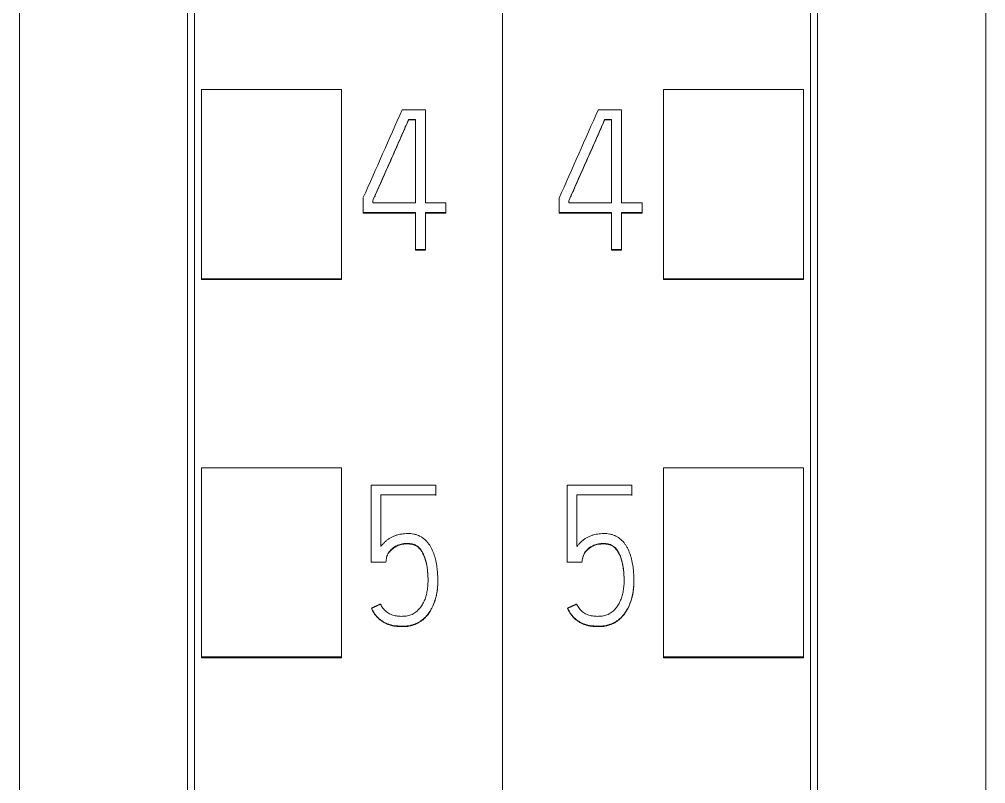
# Model space of a CAD drawing. Header units: millimetres. Extents: x 4134 to 7422, y 1400 to 3585.
# Drawn here: x 6070.55 to 6084.35, y 3271.34 to 3282.25 of the extents above; entities that cross this region are included whole.
import ezdxf

# ---------------------------------------------------------------- set-up
doc = ezdxf.new("R2010")
doc.units = ezdxf.units.MM
doc.layers.add('000-PI-Oprema', color=30, linetype='Continuous', lineweight=5)

# ---------------------------------------------------------------- blocks, each defined once
blk = doc.blocks.new('S7-1500 DQ HF - 6ES7522-1BL01-0AB0')
at = {"layer": '000-PI-Oprema', "color": 0, "linetype": 'ByBlock', "lineweight": 0}
for p, q in [((0, 134.681), (0, 21.262)), ((34.8, 134.681), (34.8, 21.262)), ((4.4, 132.4), (4.4, 23.585)), ((30.4, 23.585), (30.4, 132.4)), ((2.3, 52.761), (2.3, 55.462)), ((4.3, 55.462), (2.3, 55.462)), ((4.3, 52.761), (4.3, 55.462)), ((30.5, 52.761), (30.5, 55.462)), ((30.5, 55.462), (32.5, 55.462)), ((32.5, 52.761), (32.5, 55.462)), ((1.368, 55.175), (1.698, 55.175)), ((1.698, 55.175), (1.698, 53.844)), ((33.368, 55.175), (33.698, 55.175)), ((33.698, 55.175), (33.698, 53.844)), ((1.46, 55.036), (1.46, 55.03)), ((1.557, 55.036), (1.46, 55.036)), ((1.46, 55.03), (1.557, 55.03)), ((1.557, 53.844), (1.557, 55.036)), ((33.46, 55.036), (33.46, 55.03)), ((33.557, 55.036), (33.46, 55.036)), ((33.46, 55.03), (33.557, 55.03)), ((33.557, 53.844), (33.557, 55.036)), ((0.808, 53.705), (0.808, 53.911)), ((0.946, 53.88), (0.946, 53.844)), ((0.946, 53.844), (1.557, 53.844)), ((1.698, 53.844), (1.992, 53.844)), ((1.992, 53.844), (1.992, 53.705)), ((32.808, 53.705), (32.808, 53.911)), ((32.946, 53.88), (32.946, 53.844)), ((32.946, 53.844), (33.557, 53.844)), ((33.698, 53.844), (33.992, 53.844)), ((33.992, 53.844), (33.992, 53.705)), ((0.808, 53.705), (0.808, 53.699)), ((1.557, 53.705), (0.808, 53.705)), ((0.808, 53.699), (1.557, 53.699)), ((1.557, 53.176), (1.557, 53.705)), ((1.698, 53.705), (1.698, 53.176)), ((1.992, 53.705), (1.698, 53.705)), ((1.698, 53.699), (1.992, 53.699)), ((1.992, 53.705), (1.992, 53.699)), ((32.808, 53.705), (32.808, 53.699)), ((33.557, 53.705), (32.808, 53.705)), ((32.808, 53.699), (33.557, 53.699)), ((33.557, 53.176), (33.557, 53.705)), ((33.698, 53.705), (33.698, 53.176)), ((33.992, 53.705), (33.698, 53.705)), ((33.698, 53.699), (33.992, 53.699)), ((33.992, 53.705), (33.992, 53.699)), ((1.557, 53.176), (1.557, 53.17)), ((1.698, 53.176), (1.557, 53.176)), ((1.557, 53.17), (1.698, 53.17)), ((1.698, 53.176), (1.698, 53.17)), ((33.698, 53.176), (33.557, 53.176)), ((33.557, 53.176), (33.557, 53.17)), ((33.557, 53.17), (33.698, 53.17)), ((33.698, 53.176), (33.698, 53.17)), ((2.3, 52.75), (2.3, 52.761)), ((4.3, 52.761), (2.3, 52.761)), ((4.3, 52.75), (2.3, 52.75)), ((4.3, 52.75), (4.3, 52.761)), ((30.5, 52.75), (30.5, 52.761)), ((30.5, 52.761), (32.5, 52.761)), ((30.5, 52.75), (32.5, 52.75)), ((32.5, 52.75), (32.5, 52.761)), ((2.3, 47.36), (2.3, 50.061)), ((4.3, 50.061), (2.3, 50.061)), ((4.3, 47.36), (4.3, 50.061)), ((30.5, 47.36), (30.5, 50.061)), ((30.5, 50.061), (32.5, 50.061)), ((32.5, 47.36), (32.5, 50.061)), ((0.924, 49.813), (0.924, 48.714)), ((1.848, 49.813), (0.924, 49.813)), ((1.848, 49.674), (1.848, 49.813)), ((32.924, 49.813), (32.924, 48.714)), ((33.848, 49.813), (32.924, 49.813)), ((33.848, 49.674), (33.848, 49.813)), ((1.063, 48.936), (1.063, 49.674)), ((1.063, 49.674), (1.848, 49.674)), ((1.848, 49.674), (1.848, 49.668)), ((33.063, 48.936), (33.063, 49.674)), ((33.063, 49.674), (33.848, 49.674)), ((33.848, 49.674), (33.848, 49.668)), ((0.924, 48.714), (0.924, 48.708)), ((0.924, 48.714), (1.135, 48.714)), ((1.135, 48.714), (1.135, 48.708)), ((32.924, 48.714), (32.924, 48.708)), ((32.924, 48.714), (33.135, 48.714)), ((1.876, 48.449), (1.876, 48.455)), ((33.876, 48.449), (33.876, 48.455)), ((0.93, 48.057), (0.93, 48.051)), ((32.93, 48.057), (32.93, 48.051)), ((2.3, 47.35), (2.3, 47.36)), ((4.3, 47.36), (2.3, 47.36)), ((4.3, 47.35), (2.3, 47.35)), ((4.3, 47.35), (4.3, 47.36)), ((30.5, 47.35), (30.5, 47.36)), ((30.5, 47.36), (32.5, 47.36)), ((30.5, 47.35), (32.5, 47.35)), ((32.5, 47.35), (32.5, 47.36))]:
    blk.add_line(p, q, dxfattribs=at)
at = {"layer": '000-PI-Oprema', "color": 18, "linetype": 'ByBlock', "lineweight": 0, "true_color": 0x000000}
blk.add_ellipse((11.065, 14.809), major_axis=(443.484, 1002.434), ratio=0.022999, start_param=1.540694, end_param=1.541956, dxfattribs=at)
at = {"layer": '000-PI-Oprema', "color": 0, "linetype": 'ByBlock', "lineweight": 0}
blk.add_ellipse((43.198, 14.283), major_axis=(446.41, 1009.074), ratio=0.023151, start_param=1.540505, end_param=1.541759, dxfattribs=at)
for points, knots in [([(4.5, 132.586), (4.5, 129.542), (4.5, 119.972), (4.5, 105.802), (4.5, 91.235), (4.5, 77.025), (4.5, 62.731), (4.5, 47.245), (4.5, 34.605), (4.5, 26.64), (4.5, 23.299)], [0, 0, 0, 0, 0.083934, 0.263736, 0.389889, 0.484142, 0.653794, 0.78188, 0.908517, 1, 1, 1, 1]), ([(30.3, 23.299), (30.3, 26.64), (30.3, 34.605), (30.3, 47.245), (30.3, 62.731), (30.3, 77.025), (30.3, 91.235), (30.3, 105.802), (30.3, 119.972), (30.3, 129.542), (30.3, 132.586)], [0, 0, 0, 0, 0.091483, 0.21812, 0.346206, 0.515858, 0.610111, 0.736264, 0.916066, 1, 1, 1, 1]), ([(6.9, 129.52), (6.9, 127.497), (6.9, 118.948), (6.9, 105.802), (6.9, 91.235), (6.9, 77.025), (6.9, 62.731), (6.9, 47.245), (6.9, 34.486), (6.9, 25.605), (6.9, 21.348), (6.9, 20.55)], [0, 0, 0, 0, 0.055935, 0.236292, 0.362833, 0.457376, 0.627551, 0.756032, 0.883059, 0.978086, 1, 1, 1, 1]), ([(27.9, 129.52), (27.9, 127.497), (27.9, 118.948), (27.9, 105.802), (27.9, 91.235), (27.9, 77.025), (27.9, 62.731), (27.9, 47.245), (27.9, 34.486), (27.9, 25.605), (27.9, 21.348), (27.9, 20.55)], [0, 0, 0, 0, 0.055935, 0.236292, 0.362833, 0.457376, 0.627551, 0.756032, 0.883059, 0.978086, 1, 1, 1, 1]), ([(1.46, 55.036), (1.449, 55.012), (1.439, 54.988), (1.417, 54.94), (1.407, 54.916), (1.375, 54.843), (1.354, 54.795), (1.311, 54.698), (1.29, 54.65), (1.247, 54.554), (1.226, 54.506), (1.183, 54.409), (1.162, 54.361), (1.119, 54.265), (1.097, 54.217), (1.055, 54.121), (1.033, 54.072), (1.001, 54), (0.99, 53.976), (0.974, 53.94), (0.968, 53.928), (0.958, 53.904), (0.952, 53.892), (0.946, 53.88)], [0, 0, 0, 0, 0.0625, 0.0625, 0.125, 0.125, 0.25, 0.25, 0.375, 0.375, 0.5, 0.5, 0.625, 0.625, 0.75, 0.75, 0.875, 0.875, 0.9375, 0.9375, 0.96875, 0.96875, 1, 1, 1, 1]), ([(0.946, 53.874), (0.952, 53.886), (0.958, 53.898), (0.968, 53.922), (0.974, 53.934), (0.99, 53.97), (1.001, 53.994), (1.033, 54.066), (1.055, 54.114), (1.097, 54.211), (1.119, 54.259), (1.162, 54.355), (1.183, 54.403), (1.226, 54.5), (1.247, 54.548), (1.29, 54.644), (1.311, 54.692), (1.354, 54.789), (1.375, 54.837), (1.407, 54.909), (1.417, 54.934), (1.439, 54.982), (1.449, 55.006), (1.46, 55.03)], [0, 0, 0, 0, 0.03125, 0.03125, 0.0625, 0.0625, 0.125, 0.125, 0.25, 0.25, 0.375, 0.375, 0.5, 0.5, 0.625, 0.625, 0.75, 0.75, 0.875, 0.875, 0.9375, 0.9375, 1, 1, 1, 1]), ([(33.46, 55.036), (33.449, 55.012), (33.439, 54.988), (33.417, 54.94), (33.407, 54.916), (33.375, 54.843), (33.354, 54.795), (33.311, 54.698), (33.29, 54.65), (33.247, 54.554), (33.226, 54.506), (33.183, 54.409), (33.162, 54.361), (33.119, 54.265), (33.097, 54.217), (33.055, 54.121), (33.033, 54.072), (33.001, 54), (32.99, 53.976), (32.974, 53.94), (32.968, 53.928), (32.958, 53.904), (32.952, 53.892), (32.946, 53.88)], [0, 0, 0, 0, 0.0625, 0.0625, 0.125, 0.125, 0.25, 0.25, 0.375, 0.375, 0.5, 0.5, 0.625, 0.625, 0.75, 0.75, 0.875, 0.875, 0.9375, 0.9375, 0.96875, 0.96875, 1, 1, 1, 1]), ([(32.946, 53.874), (32.952, 53.886), (32.958, 53.898), (32.968, 53.922), (32.974, 53.934), (32.99, 53.97), (33.001, 53.994), (33.033, 54.066), (33.055, 54.114), (33.097, 54.211), (33.119, 54.259), (33.162, 54.355), (33.183, 54.403), (33.226, 54.5), (33.247, 54.548), (33.29, 54.644), (33.311, 54.692), (33.354, 54.789), (33.375, 54.837), (33.407, 54.909), (33.417, 54.934), (33.439, 54.982), (33.449, 55.006), (33.46, 55.03)], [0, 0, 0, 0, 0.03125, 0.03125, 0.0625, 0.0625, 0.125, 0.125, 0.25, 0.25, 0.375, 0.375, 0.5, 0.5, 0.625, 0.625, 0.75, 0.75, 0.875, 0.875, 0.9375, 0.9375, 1, 1, 1, 1]), ([(0.93, 48.057), (0.942, 48.031), (0.956, 48.005), (0.98, 47.969), (0.988, 47.958), (1.007, 47.935), (1.018, 47.925), (1.039, 47.905), (1.05, 47.896), (1.073, 47.879), (1.085, 47.871), (1.11, 47.856), (1.123, 47.849), (1.15, 47.836), (1.163, 47.831), (1.191, 47.822), (1.205, 47.818), (1.233, 47.811), (1.248, 47.808), (1.277, 47.804), (1.291, 47.803), (1.313, 47.802), (1.32, 47.801), (1.335, 47.8), (1.342, 47.8), (1.364, 47.799), (1.379, 47.799), (1.408, 47.8), (1.423, 47.801), (1.452, 47.804), (1.466, 47.807), (1.495, 47.813), (1.51, 47.817), (1.551, 47.83), (1.578, 47.842), (1.617, 47.864), (1.629, 47.872), (1.653, 47.889), (1.664, 47.898), (1.686, 47.918), (1.697, 47.928), (1.717, 47.949), (1.727, 47.961), (1.753, 47.996), (1.769, 48.02), (1.79, 48.059), (1.797, 48.072), (1.809, 48.098), (1.815, 48.112), (1.831, 48.153), (1.84, 48.181), (1.855, 48.237), (1.861, 48.266), (1.867, 48.309), (1.869, 48.323), (1.872, 48.352), (1.873, 48.367), (1.876, 48.411), (1.876, 48.44), (1.875, 48.499), (1.873, 48.557), (1.868, 48.615), (1.86, 48.673), (1.855, 48.702), (1.846, 48.745), (1.842, 48.759), (1.835, 48.788), (1.83, 48.802), (1.817, 48.844), (1.806, 48.871), (1.786, 48.911), (1.779, 48.924), (1.765, 48.949), (1.757, 48.961), (1.731, 48.997), (1.712, 49.019), (1.667, 49.058), (1.643, 49.074), (1.603, 49.094), (1.589, 49.1), (1.561, 49.109), (1.547, 49.112), (1.518, 49.118), (1.503, 49.12), (1.474, 49.122), (1.459, 49.122), (1.429, 49.122), (1.415, 49.121), (1.386, 49.119), (1.371, 49.117), (1.342, 49.113), (1.328, 49.11), (1.299, 49.103), (1.285, 49.098), (1.257, 49.089), (1.243, 49.083), (1.217, 49.071), (1.204, 49.064), (1.179, 49.048), (1.166, 49.04), (1.143, 49.022), (1.132, 49.013), (1.11, 48.993), (1.1, 48.982), (1.081, 48.96), (1.071, 48.949), (1.063, 48.936)], [0, 0, 0, 0, 0.03125, 0.03125, 0.046875, 0.046875, 0.0625, 0.0625, 0.078125, 0.078125, 0.09375, 0.09375, 0.109375, 0.109375, 0.125, 0.125, 0.140625, 0.140625, 0.15625, 0.15625, 0.171875, 0.171875, 0.179688, 0.179688, 0.1875, 0.1875, 0.203125, 0.203125, 0.21875, 0.21875, 0.234375, 0.234375, 0.25, 0.25, 0.28125, 0.28125, 0.296875, 0.296875, 0.3125, 0.3125, 0.328125, 0.328125, 0.34375, 0.34375, 0.375, 0.375, 0.390625, 0.390625, 0.40625, 0.40625, 0.4375, 0.4375, 0.46875, 0.46875, 0.484375, 0.484375, 0.5, 0.5, 0.53125, 0.53125, 0.5625, 0.59375, 0.59375, 0.625, 0.625, 0.640625, 0.640625, 0.65625, 0.65625, 0.6875, 0.6875, 0.703125, 0.703125, 0.71875, 0.71875, 0.75, 0.75, 0.78125, 0.78125, 0.796875, 0.796875, 0.8125, 0.8125, 0.828125, 0.828125, 0.84375, 0.84375, 0.859375, 0.859375, 0.875, 0.875, 0.890625, 0.890625, 0.90625, 0.90625, 0.921875, 0.921875, 0.9375, 0.9375, 0.953125, 0.953125, 0.96875, 0.96875, 0.984375, 0.984375, 1, 1, 1, 1]), ([(32.93, 48.057), (32.942, 48.031), (32.956, 48.005), (32.98, 47.969), (32.988, 47.958), (33.007, 47.935), (33.018, 47.925), (33.039, 47.905), (33.05, 47.896), (33.073, 47.879), (33.085, 47.871), (33.11, 47.856), (33.123, 47.849), (33.15, 47.836), (33.163, 47.831), (33.191, 47.822), (33.205, 47.818), (33.233, 47.811), (33.248, 47.808), (33.277, 47.804), (33.291, 47.803), (33.313, 47.802), (33.32, 47.801), (33.335, 47.8), (33.342, 47.8), (33.364, 47.799), (33.379, 47.799), (33.408, 47.8), (33.423, 47.801), (33.452, 47.804), (33.466, 47.807), (33.495, 47.813), (33.51, 47.817), (33.551, 47.83), (33.578, 47.842), (33.617, 47.864), (33.629, 47.872), (33.653, 47.889), (33.664, 47.898), (33.686, 47.918), (33.697, 47.928), (33.717, 47.949), (33.727, 47.961), (33.753, 47.996), (33.769, 48.02), (33.79, 48.059), (33.797, 48.072), (33.809, 48.098), (33.815, 48.112), (33.831, 48.153), (33.84, 48.181), (33.855, 48.237), (33.861, 48.266), (33.867, 48.309), (33.869, 48.323), (33.872, 48.352), (33.873, 48.367), (33.876, 48.411), (33.876, 48.44), (33.875, 48.499), (33.873, 48.557), (33.868, 48.615), (33.86, 48.673), (33.855, 48.702), (33.846, 48.745), (33.842, 48.759), (33.835, 48.788), (33.83, 48.802), (33.817, 48.844), (33.806, 48.871), (33.786, 48.911), (33.779, 48.924), (33.765, 48.949), (33.757, 48.961), (33.731, 48.997), (33.712, 49.019), (33.667, 49.058), (33.643, 49.074), (33.603, 49.094), (33.589, 49.1), (33.561, 49.109), (33.547, 49.112), (33.518, 49.118), (33.503, 49.12), (33.474, 49.122), (33.459, 49.122), (33.429, 49.122), (33.415, 49.121), (33.386, 49.119), (33.371, 49.117), (33.342, 49.113), (33.328, 49.11), (33.299, 49.103), (33.285, 49.098), (33.257, 49.089), (33.243, 49.083), (33.217, 49.071), (33.204, 49.064), (33.179, 49.048), (33.166, 49.04), (33.143, 49.022), (33.132, 49.013), (33.11, 48.993), (33.1, 48.982), (33.081, 48.96), (33.071, 48.949), (33.063, 48.936)], [0, 0, 0, 0, 0.03125, 0.03125, 0.046875, 0.046875, 0.0625, 0.0625, 0.078125, 0.078125, 0.09375, 0.09375, 0.109375, 0.109375, 0.125, 0.125, 0.140625, 0.140625, 0.15625, 0.15625, 0.171875, 0.171875, 0.179687, 0.179687, 0.1875, 0.1875, 0.203125, 0.203125, 0.21875, 0.21875, 0.234375, 0.234375, 0.25, 0.25, 0.28125, 0.28125, 0.296875, 0.296875, 0.3125, 0.3125, 0.328125, 0.328125, 0.34375, 0.34375, 0.375, 0.375, 0.390625, 0.390625, 0.40625, 0.40625, 0.4375, 0.4375, 0.46875, 0.46875, 0.484375, 0.484375, 0.5, 0.5, 0.53125, 0.53125, 0.5625, 0.59375, 0.59375, 0.625, 0.625, 0.640625, 0.640625, 0.65625, 0.65625, 0.6875, 0.6875, 0.703125, 0.703125, 0.71875, 0.71875, 0.75, 0.75, 0.78125, 0.78125, 0.796875, 0.796875, 0.8125, 0.8125, 0.828125, 0.828125, 0.84375, 0.84375, 0.859375, 0.859375, 0.875, 0.875, 0.890625, 0.890625, 0.90625, 0.90625, 0.921875, 0.921875, 0.9375, 0.9375, 0.953125, 0.953125, 0.96875, 0.96875, 0.984375, 0.984375, 1, 1, 1, 1]), ([(1.135, 48.714), (1.136, 48.738), (1.139, 48.761), (1.148, 48.794), (1.152, 48.805), (1.161, 48.826), (1.166, 48.837), (1.178, 48.856), (1.185, 48.865), (1.2, 48.883), (1.208, 48.891), (1.225, 48.907), (1.234, 48.914), (1.253, 48.928), (1.263, 48.934), (1.283, 48.945), (1.293, 48.951), (1.314, 48.96), (1.325, 48.963), (1.359, 48.973), (1.381, 48.978), (1.416, 48.98), (1.428, 48.981), (1.451, 48.981), (1.462, 48.98), (1.485, 48.978), (1.497, 48.976), (1.514, 48.973), (1.519, 48.971), (1.53, 48.968), (1.536, 48.966), (1.552, 48.96), (1.563, 48.955), (1.582, 48.943), (1.592, 48.936), (1.609, 48.921), (1.617, 48.912), (1.632, 48.894), (1.638, 48.885), (1.657, 48.855), (1.667, 48.835), (1.685, 48.792), (1.693, 48.77), (1.712, 48.704), (1.721, 48.659), (1.73, 48.591), (1.732, 48.568), (1.735, 48.522), (1.736, 48.499), (1.737, 48.43), (1.735, 48.384), (1.726, 48.316), (1.723, 48.293), (1.715, 48.26), (1.712, 48.248), (1.706, 48.226), (1.703, 48.215), (1.692, 48.182), (1.683, 48.16), (1.667, 48.129), (1.662, 48.119), (1.65, 48.099), (1.644, 48.089), (1.623, 48.061), (1.609, 48.044), (1.584, 48.019), (1.575, 48.012), (1.557, 47.997), (1.547, 47.991), (1.528, 47.978), (1.518, 47.973), (1.496, 47.963), (1.486, 47.959), (1.452, 47.949), (1.429, 47.945), (1.395, 47.942), (1.383, 47.941), (1.36, 47.94), (1.348, 47.94), (1.313, 47.941), (1.29, 47.944), (1.257, 47.951), (1.245, 47.954), (1.223, 47.961), (1.212, 47.965), (1.18, 47.98), (1.161, 47.992), (1.133, 48.013), (1.124, 48.021), (1.108, 48.037), (1.092, 48.055), (1.08, 48.074), (1.068, 48.094), (1.062, 48.105), (1.057, 48.115)], [0, 0, 0, 0, 0.03125, 0.03125, 0.046875, 0.046875, 0.0625, 0.0625, 0.078125, 0.078125, 0.09375, 0.09375, 0.109375, 0.109375, 0.125, 0.125, 0.140625, 0.140625, 0.15625, 0.15625, 0.1875, 0.1875, 0.203125, 0.203125, 0.21875, 0.21875, 0.234375, 0.234375, 0.242187, 0.242187, 0.25, 0.25, 0.265625, 0.265625, 0.28125, 0.28125, 0.296875, 0.296875, 0.3125, 0.3125, 0.34375, 0.34375, 0.375, 0.375, 0.4375, 0.4375, 0.46875, 0.46875, 0.5, 0.5, 0.5625, 0.5625, 0.59375, 0.59375, 0.609375, 0.609375, 0.625, 0.625, 0.65625, 0.65625, 0.671875, 0.671875, 0.6875, 0.6875, 0.71875, 0.71875, 0.734375, 0.734375, 0.75, 0.75, 0.765625, 0.765625, 0.78125, 0.78125, 0.8125, 0.8125, 0.828125, 0.828125, 0.84375, 0.84375, 0.875, 0.875, 0.890625, 0.890625, 0.90625, 0.90625, 0.9375, 0.9375, 0.953125, 0.953125, 0.96875, 0.984375, 0.984375, 1, 1, 1, 1]), ([(1.736, 48.451), (1.736, 48.457), (1.736, 48.463), (1.736, 48.492), (1.735, 48.514), (1.732, 48.56), (1.73, 48.583), (1.724, 48.628), (1.721, 48.651), (1.712, 48.697), (1.706, 48.719), (1.696, 48.752), (1.692, 48.763), (1.685, 48.785), (1.681, 48.796), (1.667, 48.828), (1.657, 48.849), (1.639, 48.878), (1.632, 48.887), (1.617, 48.906), (1.609, 48.914), (1.592, 48.93), (1.583, 48.937), (1.563, 48.949), (1.553, 48.954), (1.531, 48.962), (1.52, 48.965), (1.497, 48.97), (1.486, 48.972), (1.463, 48.974), (1.451, 48.975), (1.428, 48.975), (1.417, 48.974), (1.393, 48.972), (1.382, 48.971), (1.359, 48.967), (1.337, 48.961), (1.315, 48.954), (1.294, 48.945), (1.283, 48.94), (1.253, 48.922), (1.234, 48.909), (1.209, 48.886), (1.201, 48.877), (1.186, 48.86), (1.179, 48.85), (1.166, 48.831), (1.161, 48.821), (1.152, 48.799), (1.148, 48.788), (1.142, 48.766), (1.14, 48.755), (1.137, 48.732), (1.136, 48.72), (1.135, 48.708)], [0, 0, 0, 0, 0.015899, 0.015899, 0.077406, 0.077406, 0.138912, 0.138912, 0.200418, 0.200418, 0.261925, 0.261925, 0.292678, 0.292678, 0.323431, 0.323431, 0.384937, 0.384937, 0.41569, 0.41569, 0.446443, 0.446443, 0.477197, 0.477197, 0.50795, 0.50795, 0.538703, 0.538703, 0.569456, 0.569456, 0.600209, 0.600209, 0.630962, 0.630962, 0.661715, 0.661715, 0.692469, 0.723222, 0.723222, 0.753975, 0.753975, 0.815481, 0.815481, 0.846234, 0.846234, 0.876987, 0.876987, 0.907741, 0.907741, 0.938494, 0.938494, 0.969247, 0.969247, 1, 1, 1, 1]), ([(33.135, 48.714), (33.136, 48.738), (33.139, 48.761), (33.148, 48.794), (33.152, 48.805), (33.161, 48.827), (33.166, 48.837), (33.179, 48.856), (33.186, 48.866), (33.197, 48.879), (33.201, 48.883), (33.209, 48.892), (33.213, 48.896), (33.234, 48.915), (33.253, 48.929), (33.284, 48.946), (33.294, 48.951), (33.315, 48.96), (33.326, 48.964), (33.359, 48.974), (33.383, 48.978), (33.417, 48.981), (33.429, 48.981), (33.452, 48.981), (33.463, 48.98), (33.498, 48.977), (33.521, 48.972), (33.548, 48.962), (33.554, 48.959), (33.564, 48.954), (33.569, 48.951), (33.584, 48.942), (33.593, 48.935), (33.606, 48.924), (33.61, 48.92), (33.618, 48.911), (33.629, 48.898), (33.639, 48.884), (33.651, 48.864), (33.657, 48.854), (33.667, 48.833), (33.672, 48.823), (33.685, 48.791), (33.693, 48.769), (33.706, 48.725), (33.712, 48.703), (33.718, 48.669), (33.72, 48.658), (33.724, 48.635), (33.729, 48.601), (33.732, 48.567), (33.735, 48.521), (33.736, 48.498), (33.737, 48.43), (33.735, 48.385), (33.728, 48.328), (33.726, 48.316), (33.722, 48.294), (33.72, 48.282), (33.713, 48.248), (33.707, 48.226), (33.692, 48.182), (33.683, 48.161), (33.662, 48.119), (33.65, 48.099), (33.624, 48.062), (33.609, 48.044), (33.584, 48.02), (33.575, 48.012), (33.557, 47.998), (33.548, 47.991), (33.528, 47.979), (33.518, 47.973), (33.497, 47.963), (33.486, 47.959), (33.453, 47.949), (33.43, 47.945), (33.395, 47.942), (33.383, 47.941), (33.36, 47.94), (33.349, 47.94), (33.314, 47.941), (33.291, 47.944), (33.257, 47.951), (33.246, 47.954), (33.224, 47.961), (33.213, 47.965), (33.192, 47.975), (33.181, 47.98), (33.161, 47.992), (33.152, 47.999), (33.124, 48.02), (33.107, 48.036), (33.086, 48.064), (33.08, 48.074), (33.068, 48.094), (33.062, 48.105), (33.057, 48.115)], [0, 0, 0, 0, 0.03125, 0.03125, 0.046875, 0.046875, 0.0625, 0.0625, 0.078125, 0.078125, 0.085937, 0.085937, 0.09375, 0.09375, 0.125, 0.125, 0.140625, 0.140625, 0.15625, 0.15625, 0.1875, 0.1875, 0.203125, 0.203125, 0.21875, 0.21875, 0.25, 0.25, 0.257812, 0.257812, 0.265625, 0.265625, 0.28125, 0.28125, 0.289062, 0.289062, 0.296875, 0.3125, 0.3125, 0.328125, 0.328125, 0.34375, 0.34375, 0.375, 0.375, 0.40625, 0.40625, 0.421875, 0.421875, 0.4375, 0.46875, 0.46875, 0.5, 0.5, 0.5625, 0.5625, 0.578125, 0.578125, 0.59375, 0.59375, 0.625, 0.625, 0.65625, 0.65625, 0.6875, 0.6875, 0.71875, 0.71875, 0.734375, 0.734375, 0.75, 0.75, 0.765625, 0.765625, 0.78125, 0.78125, 0.8125, 0.8125, 0.828125, 0.828125, 0.84375, 0.84375, 0.875, 0.875, 0.890625, 0.890625, 0.90625, 0.90625, 0.921875, 0.921875, 0.9375, 0.9375, 0.96875, 0.96875, 0.984375, 0.984375, 1, 1, 1, 1]), ([(33.736, 48.45), (33.736, 48.456), (33.736, 48.461), (33.736, 48.488), (33.735, 48.511), (33.732, 48.557), (33.73, 48.579), (33.722, 48.647), (33.714, 48.692), (33.694, 48.759), (33.687, 48.781), (33.669, 48.823), (33.659, 48.844), (33.641, 48.874), (33.635, 48.883), (33.62, 48.902), (33.613, 48.911), (33.596, 48.927), (33.587, 48.934), (33.572, 48.944), (33.567, 48.947), (33.556, 48.952), (33.551, 48.954), (33.535, 48.961), (33.524, 48.964), (33.501, 48.969), (33.489, 48.971), (33.466, 48.974), (33.455, 48.974), (33.431, 48.975), (33.42, 48.974), (33.396, 48.973), (33.385, 48.971), (33.362, 48.967), (33.328, 48.959), (33.296, 48.946), (33.265, 48.929), (33.255, 48.923), (33.236, 48.909), (33.227, 48.902), (33.21, 48.887), (33.202, 48.878), (33.19, 48.865), (33.187, 48.861), (33.184, 48.857)], [0, 0, 0, 0, 0.015803, 0.015803, 0.087472, 0.087472, 0.159141, 0.159141, 0.30248, 0.30248, 0.374149, 0.374149, 0.445818, 0.445818, 0.481653, 0.481653, 0.517487, 0.517487, 0.553322, 0.553322, 0.571239, 0.571239, 0.589156, 0.589156, 0.624991, 0.624991, 0.660826, 0.660826, 0.69666, 0.69666, 0.732495, 0.732495, 0.768329, 0.768329, 0.804164, 0.875833, 0.875833, 0.911668, 0.911668, 0.947502, 0.947502, 0.983337, 0.983337, 1, 1, 1, 1]), ([(1.876, 48.449), (1.876, 48.428), (1.875, 48.406), (1.873, 48.356), (1.871, 48.327), (1.865, 48.284), (1.862, 48.269), (1.857, 48.24), (1.853, 48.226), (1.843, 48.183), (1.834, 48.155), (1.813, 48.1), (1.801, 48.074), (1.774, 48.021), (1.758, 47.996), (1.732, 47.961), (1.723, 47.95), (1.703, 47.928), (1.693, 47.917), (1.66, 47.887), (1.637, 47.87), (1.599, 47.847), (1.586, 47.841), (1.559, 47.828), (1.545, 47.823), (1.504, 47.808), (1.475, 47.801), (1.431, 47.795), (1.417, 47.794), (1.387, 47.793), (1.372, 47.793), (1.343, 47.794), (1.329, 47.795), (1.299, 47.796), (1.285, 47.797), (1.255, 47.801), (1.241, 47.803), (1.212, 47.81), (1.198, 47.814), (1.17, 47.823), (1.156, 47.828), (1.129, 47.84), (1.116, 47.846), (1.09, 47.861), (1.078, 47.87), (1.054, 47.887), (1.042, 47.896), (1.02, 47.916), (1.01, 47.926), (0.991, 47.948), (0.982, 47.96), (0.956, 47.998), (0.942, 48.024), (0.93, 48.051)], [0, 0, 0, 0, 0.044434, 0.044434, 0.104157, 0.104157, 0.134018, 0.134018, 0.16388, 0.16388, 0.223602, 0.223602, 0.283325, 0.283325, 0.343048, 0.343048, 0.37291, 0.37291, 0.402771, 0.402771, 0.462494, 0.462494, 0.492355, 0.492355, 0.522217, 0.522217, 0.58194, 0.58194, 0.611801, 0.611801, 0.641663, 0.641663, 0.671524, 0.671524, 0.701386, 0.701386, 0.731247, 0.731247, 0.761108, 0.761108, 0.79097, 0.79097, 0.820831, 0.820831, 0.850693, 0.850693, 0.880554, 0.880554, 0.910416, 0.910416, 0.940277, 0.940277, 1, 1, 1, 1]), ([(33.876, 48.449), (33.876, 48.428), (33.875, 48.406), (33.873, 48.356), (33.871, 48.327), (33.865, 48.284), (33.862, 48.269), (33.857, 48.24), (33.853, 48.226), (33.843, 48.183), (33.834, 48.155), (33.813, 48.1), (33.801, 48.074), (33.774, 48.021), (33.758, 47.996), (33.732, 47.961), (33.723, 47.95), (33.703, 47.928), (33.693, 47.917), (33.66, 47.887), (33.637, 47.87), (33.599, 47.847), (33.586, 47.841), (33.559, 47.828), (33.545, 47.823), (33.504, 47.808), (33.475, 47.801), (33.431, 47.795), (33.417, 47.794), (33.387, 47.793), (33.372, 47.793), (33.343, 47.794), (33.329, 47.795), (33.299, 47.796), (33.285, 47.797), (33.255, 47.801), (33.241, 47.803), (33.212, 47.81), (33.198, 47.814), (33.17, 47.823), (33.156, 47.828), (33.129, 47.84), (33.116, 47.846), (33.09, 47.861), (33.078, 47.87), (33.054, 47.887), (33.042, 47.896), (33.02, 47.916), (33.01, 47.926), (32.991, 47.948), (32.982, 47.96), (32.956, 47.998), (32.942, 48.024), (32.93, 48.051)], [0, 0, 0, 0, 0.044434, 0.044434, 0.104157, 0.104157, 0.134018, 0.134018, 0.16388, 0.16388, 0.223602, 0.223602, 0.283325, 0.283325, 0.343048, 0.343048, 0.37291, 0.37291, 0.402771, 0.402771, 0.462494, 0.462494, 0.492355, 0.492355, 0.522217, 0.522217, 0.58194, 0.58194, 0.611801, 0.611801, 0.641663, 0.641663, 0.671524, 0.671524, 0.701386, 0.701386, 0.731247, 0.731247, 0.761108, 0.761108, 0.79097, 0.79097, 0.820831, 0.820831, 0.850693, 0.850693, 0.880554, 0.880554, 0.910416, 0.910416, 0.940277, 0.940277, 1, 1, 1, 1])]:
    blk.add_open_spline(points, degree=3, knots=knots, dxfattribs=at)
for points, weights in [([(1.057, 48.115), (0.994, 48.086), (0.93, 48.057)], [0.500000107308, 0.499999892692, 0.500000107308]), ([(33.057, 48.115), (32.994, 48.086), (32.93, 48.057)], [0.499999869056, 0.500000130944, 0.499999869056])]:
    blk.add_rational_spline(points, weights, degree=2, dxfattribs=at)

msp = doc.modelspace()

# ---------------------------------------------------------------- block references
at = {"layer": '000-PI-Oprema', "color": 0, "linetype": 'ByBlock', "lineweight": 0}
for p in [(6042.648, 3225.785), (6077.448, 3225.785)]:
    msp.add_blockref('S7-1500 DQ HF - 6ES7522-1BL01-0AB0', p, dxfattribs=at)

doc.saveas('drawing.dxf')
